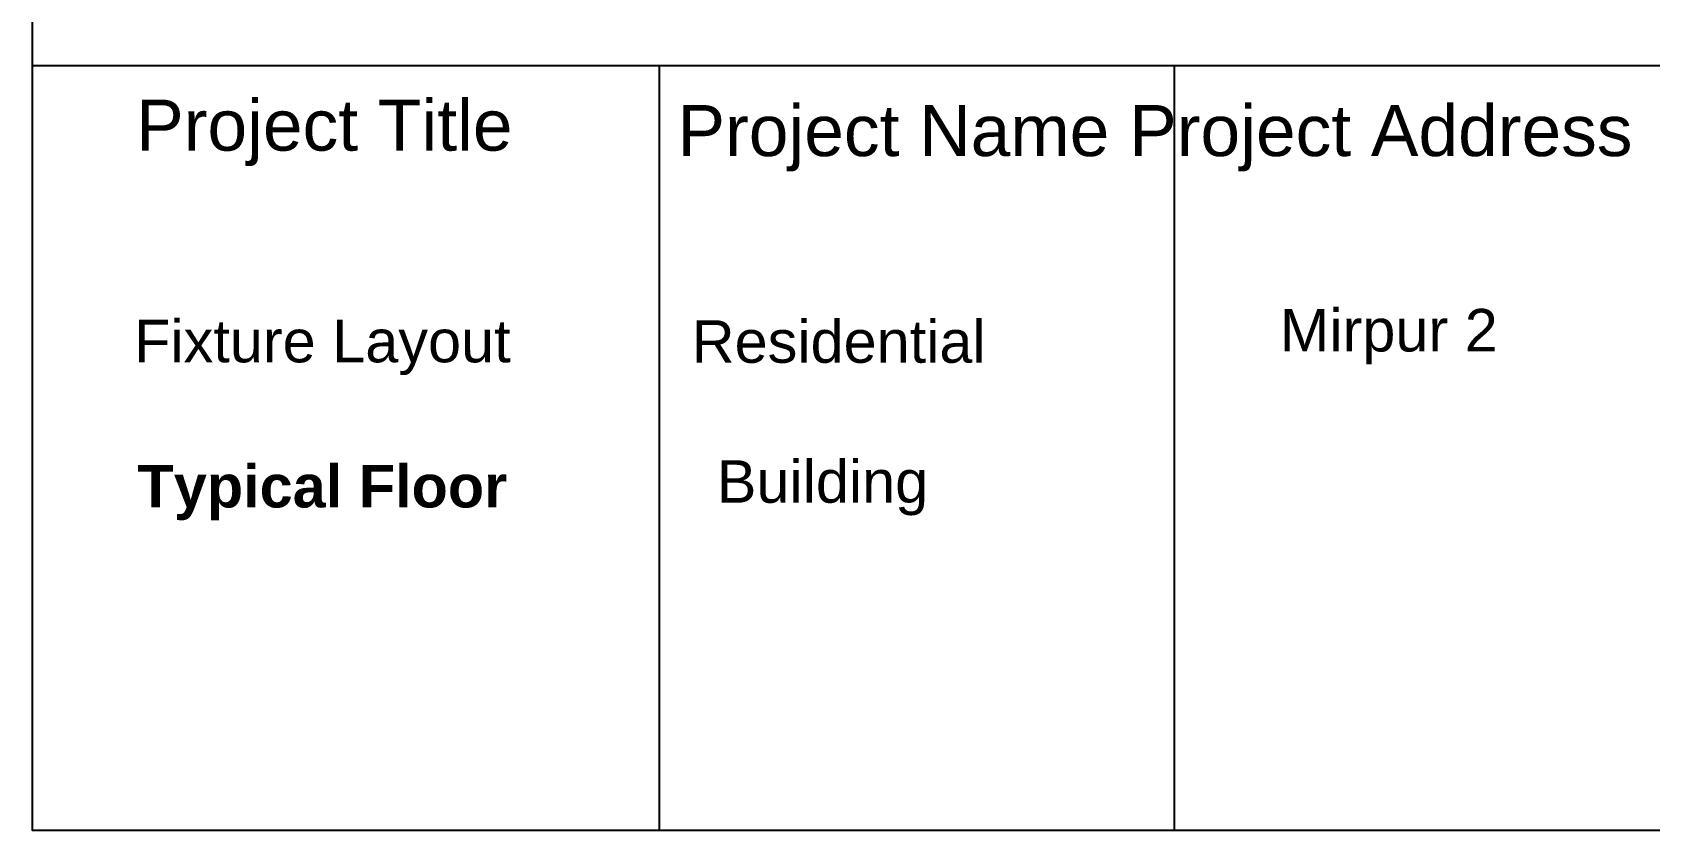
# Model space of a CAD drawing. Header units: inches. Extents: x 61 to 2163, y 256 to 1325.
# Drawn here: x 61 to 822, y 256 to 631 of the extents above; entities that cross this region are included whole.
import ezdxf

# ---------------------------------------------------------------- set-up
doc = ezdxf.new("R2010")
doc.units = ezdxf.units.IN
doc.header["$MEASUREMENT"] = 0
doc.layers.add('PDF_0', color=7, linetype='Continuous')
doc.layers.add('PDF_Text', color=7, linetype='Continuous')
doc.styles.add('PDF Arial', font='arial.ttf')
doc.styles.add('PDF Arial Bold', font='arialbd.ttf')

msp = doc.modelspace()

# ---------------------------------------------------------------- linework, layer by layer
at = {"layer": 'PDF_0', "lineweight": 25}
msp.add_lwpolyline([(61.45, 1325.13), (1709.01, 1325.13), (1709.01, 256.1), (61.45, 256.1)], close=True, dxfattribs=at)
for points in [[(61.45, 615.84), (1709.01, 615.84)], [(356.13, 615.84), (356.13, 256.1)], [(598.2, 615.84), (598.2, 256.1)]]:
    msp.add_lwpolyline(points, dxfattribs=at)

# ---------------------------------------------------------------- texts
at = {"layer": 'PDF_Text', "attachment_point": 7}
for s, insert, char_height, style in [('Project Title', (110.24, 568.6), 23.9991, 'PDF Arial'), ('Project Name Project Address', (364.74, 566.05), 23.9991, 'PDF Arial'), ('Mirpur 2', (647.95, 475.39), 19.999, 'PDF Arial'), ('Fixture Layout', (109.29, 470.28), 19.9992, 'PDF Arial'), ('Residential', (371.44, 475.83), 19.9992, 'PDF Arial'), ('Typical Floor', (110.88, 402.03), 19.9992, 'PDF Arial Bold'), ('Building', (383.24, 404.26), 19.999, 'PDF Arial')]:
    msp.add_mtext(s, dxfattribs=dict(at, insert=insert, char_height=char_height, style=style))

doc.saveas('drawing.dxf')
